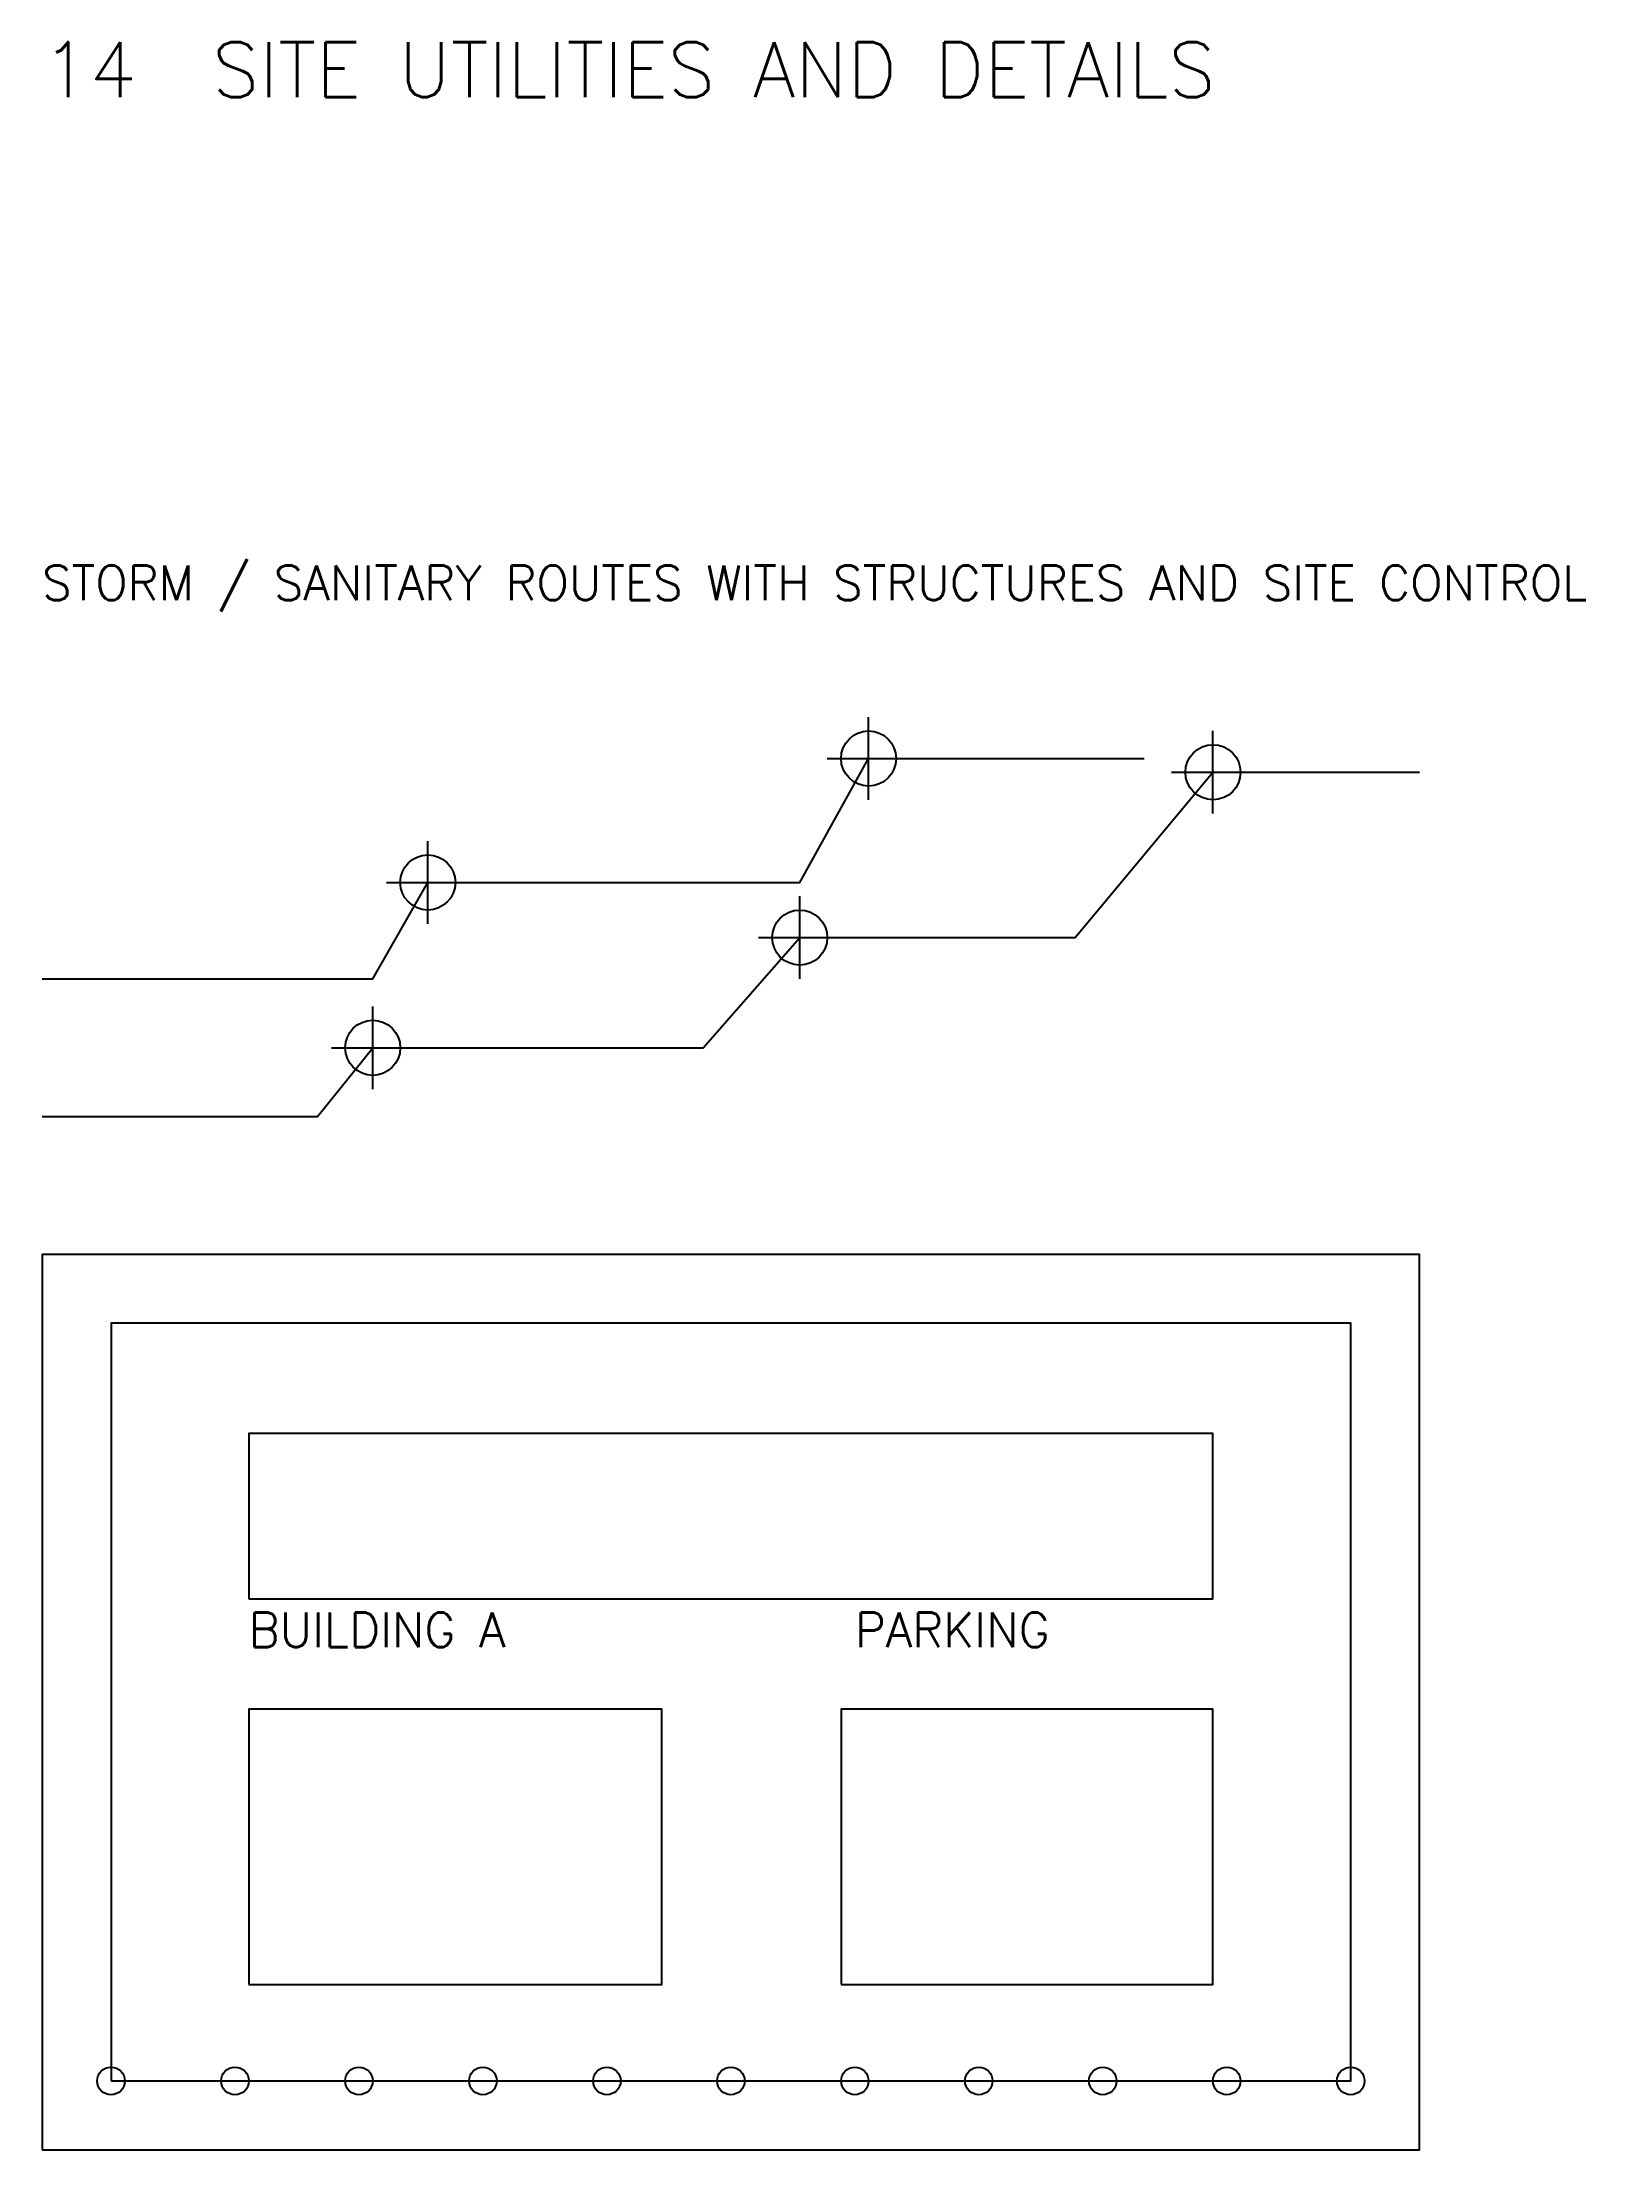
# Model space of a CAD drawing. Header units: feet. Extents: x 0 to 112, y 0 to 153.
import ezdxf

# ---------------------------------------------------------------- set-up
doc = ezdxf.new("R2010")
doc.units = ezdxf.units.FT
doc.layers.get('0').update_dxf_attribs({"linetype": 'CONTINUOUS'})
doc.styles.get("Standard").update_dxf_attribs({"font": 'romans.shx', "height": 6.25})

msp = doc.modelspace()

# ---------------------------------------------------------------- linework, layer by layer
at = {"color": 7}
for p, q in [((60, 98), (60, 104)), ((85, 97), (85, 103)), ((57, 101), (63, 101)), ((82, 100), (88, 100)), ((28, 89), (28, 95)), ((25, 92), (31, 92)), ((55, 85), (55, 91)), ((52, 88), (58, 88)), ((24, 77), (24, 83)), ((21, 80), (27, 80))]:
    msp.add_line(p, q, dxfattribs=at)
for points in [[(0, 85), (24, 85), (28, 92), (55, 92), (60, 101), (80, 101)], [(0, 75), (20, 75), (24, 80), (48, 80), (55, 88), (75, 88), (85, 100), (100, 100)]]:
    msp.add_lwpolyline(points, dxfattribs=at)
for points in [[(0, 0), (100, 0), (100, 65), (0, 65)], [(5, 5), (95, 5), (95, 60), (5, 60)], [(15, 40), (85, 40), (85, 52), (15, 52)], [(15, 12), (45, 12), (45, 32), (15, 32)], [(58, 12), (85, 12), (85, 32), (58, 32)]]:
    msp.add_lwpolyline(points, close=True, dxfattribs=at)
for centre, radius in [((60, 101), 2), ((85, 100), 2), ((28, 92), 2), ((55, 88), 2), ((24, 80), 2), ((5, 5), 1), ((14, 5), 1), ((23, 5), 1), ((32, 5), 1), ((41, 5), 1), ((50, 5), 1), ((59, 5), 1), ((68, 5), 1), ((77, 5), 1), ((86, 5), 1), ((95, 5), 1)]:
    msp.add_circle(centre, radius, dxfattribs=at)

# ---------------------------------------------------------------- texts
for s, height, p in [('14  SITE UTILITIES AND DETAILS', 4, (0, 149)), ('STORM / SANITARY ROUTES WITH STRUCTURES AND SITE CONTROL', 2.5, (0, 112.5)), ('BUILDING A', 2.5, (15, 36.5)), ('PARKING', 2.5, (59, 36.5))]:
    msp.add_text(s, height=height, dxfattribs=at).set_placement(p)

doc.saveas('drawing.dxf')
